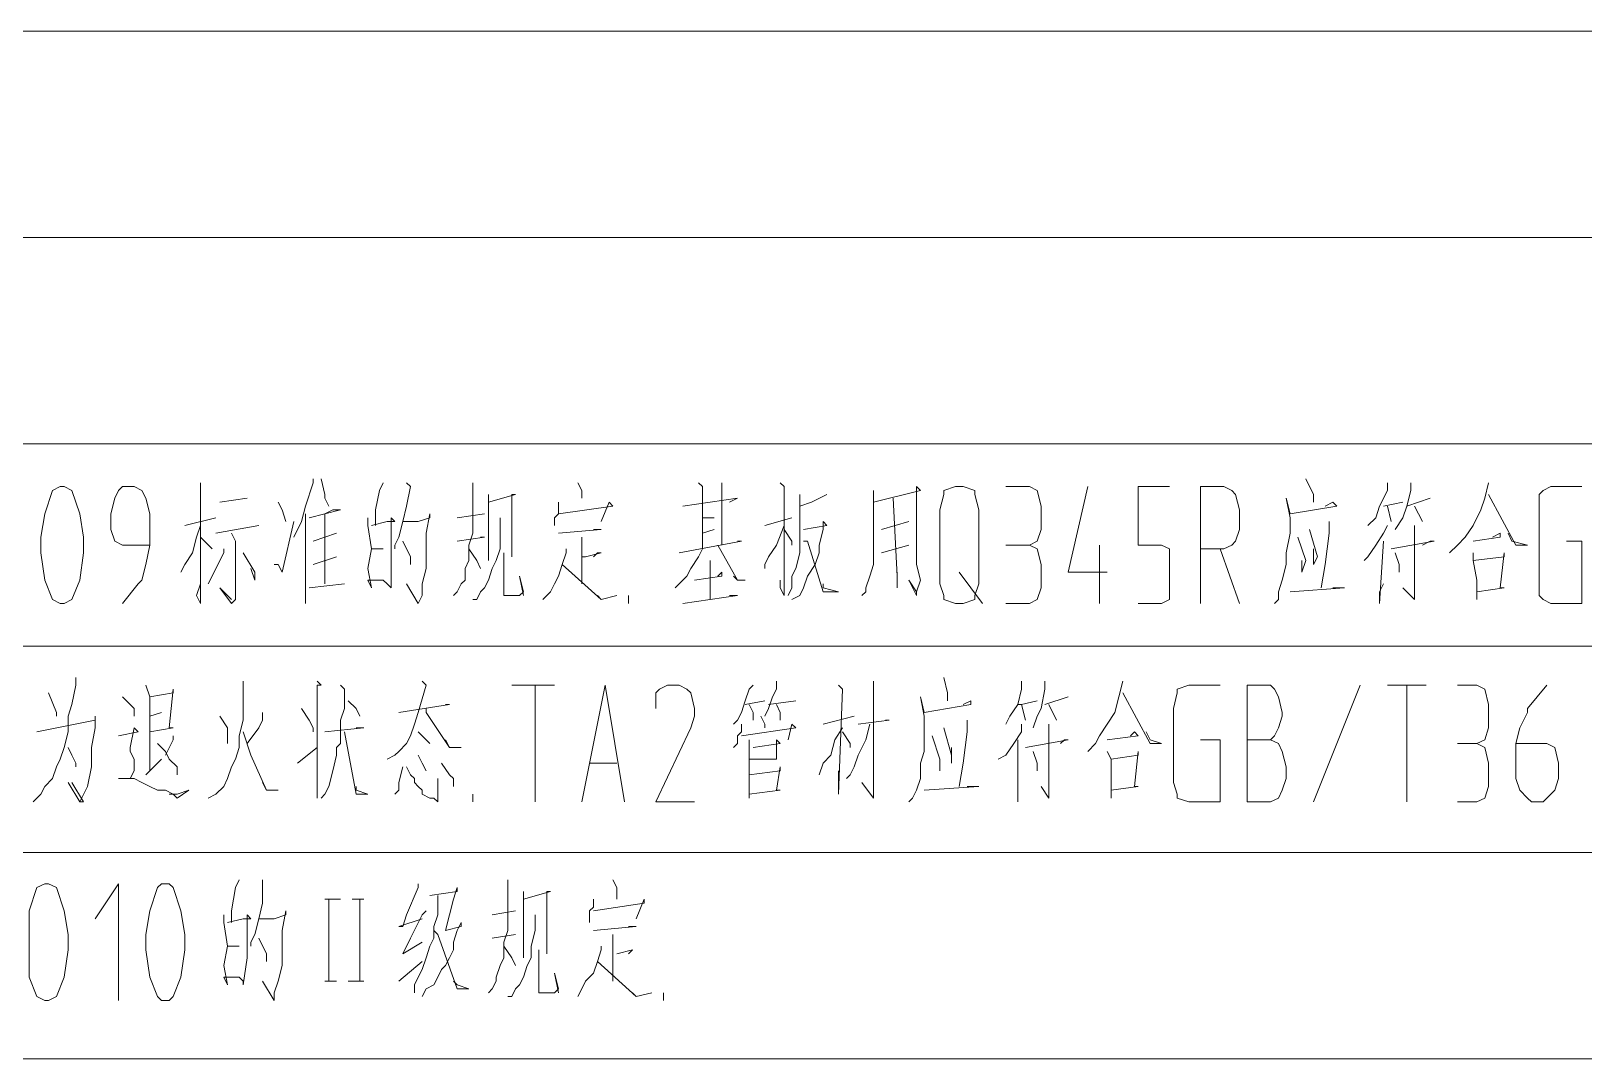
# Model space of a CAD drawing. Header units: inches. Extents: x 46040 to 48278, y -91226 to -88002.
# Drawn here: x 47871.3 to 48062.8, y -88938.6 to -88811.9 of the extents above; entities that cross this region are included whole.
import ezdxf

# ---------------------------------------------------------------- set-up
doc = ezdxf.new("R2010")
doc.units = ezdxf.units.IN
doc.layers.add('轮廓线', color=7, linetype='Continuous')

msp = doc.modelspace()

# ---------------------------------------------------------------- linework, layer by layer
at = {"layer": '轮廓线', "lineweight": 18}
for points in [[(47511.995, -88811.889), (48164.316, -88811.889)], [(47548.476, -88811.889), (48164.316, -88811.889)], [(47511.995, -88837.33), (48164.316, -88837.33)], [(47548.476, -88837.33), (48164.316, -88837.33)], [(47511.995, -88862.769), (48164.316, -88862.769)], [(47875.355, -88882.449), (47876.316, -88881.969), (47877.276, -88879.568), (47877.753, -88876.209), (47877.753, -88874.289), (47877.276, -88871.41), (47876.316, -88868.529), (47875.355, -88868.049), (47874.874, -88868.049), (47873.913, -88868.529), (47872.956, -88871.41), (47872.476, -88874.289), (47872.476, -88876.209), (47872.956, -88879.568), (47873.913, -88881.969), (47874.874, -88882.449), (47875.355, -88882.449)], [(47882.554, -88882.449), (47884.476, -88880.049), (47884.956, -88879.568), (47885.433, -88877.65), (47885.913, -88875.25), (47885.913, -88871.41), (47885.433, -88869.49), (47884.956, -88868.529), (47883.995, -88868.049), (47882.554, -88868.049), (47882.073, -88868.529), (47881.593, -88869.49), (47881.116, -88871.41), (47881.116, -88873.33), (47881.593, -88874.769), (47882.554, -88875.25), (47885.913, -88875.25)], [(47892.155, -88867.568), (47892.155, -88880.049), (47892.155, -88882.449), (47891.675, -88881.49), (47892.155, -88880.049)], [(47906.073, -88867.09), (47906.073, -88867.568), (47905.116, -88870.449), (47904.636, -88872.369), (47903.675, -88874.289)], [(47907.034, -88867.09), (47907.515, -88869.01), (47907.515, -88869.49), (47907.995, -88870.449)], [(47914.714, -88867.568), (47914.233, -88868.529), (47913.753, -88870.93), (47913.753, -88872.849)], [(47917.593, -88867.568), (47918.073, -88868.049), (47917.593, -88870.449), (47917.116, -88872.369), (47916.636, -88874.289), (47916.155, -88875.25), (47916.155, -88875.728)], [(47925.753, -88867.568), (47925.753, -88868.049), (47925.753, -88868.529), (47925.753, -88870.93), (47925.753, -88872.849), (47925.753, -88873.808), (47925.276, -88875.25), (47925.276, -88876.209), (47925.276, -88877.17), (47924.796, -88878.129), (47924.796, -88879.568), (47924.316, -88880.049), (47923.835, -88881.01), (47923.355, -88881.49)], [(47938.714, -88867.568), (47939.194, -88868.529), (47939.194, -88869.49)], [(47953.593, -88867.568), (47954.073, -88868.049), (47954.073, -88875.728), (47953.593, -88876.689), (47952.636, -88878.129), (47952.155, -88879.09), (47951.194, -88880.049), (47950.714, -88880.529)], [(47956.476, -88867.568), (47956.476, -88868.049), (47956.476, -88875.25)], [(47963.675, -88867.568), (47964.155, -88868.049), (47964.155, -88881.49), (47963.675, -88880.529), (47963.675, -88879.568)], [(47975.194, -88868.529), (47975.194, -88869.969), (47975.194, -88871.41), (47975.194, -88874.289), (47975.194, -88876.209), (47975.194, -88877.65), (47974.714, -88879.09), (47974.233, -88880.529), (47974.233, -88881.01), (47973.753, -88881.49)], [(47975.194, -88869.969), (47980.956, -88868.529), (47980.476, -88868.049), (47980.476, -88869.969), (47980.476, -88874.769), (47980.476, -88877.65), (47980.956, -88879.568), (47980.476, -88881.01), (47980.476, -88881.49), (47979.515, -88879.568), (47980.476, -88881.01)], [(47983.355, -88880.049), (47983.355, -88870.93), (47983.835, -88869.01), (47983.835, -88868.529), (47985.276, -88868.049), (47986.233, -88868.049), (47987.675, -88868.529), (47987.675, -88869.01), (47988.155, -88870.93), (47988.155, -88880.049), (47987.675, -88881.49), (47987.675, -88881.969), (47986.233, -88882.449), (47985.276, -88882.449), (47983.835, -88881.969), (47983.835, -88881.49), (47983.355, -88880.049)], [(47991.515, -88868.049), (47994.394, -88868.049), (47995.355, -88868.529), (47995.835, -88870.449), (47995.835, -88873.33), (47995.355, -88874.769), (47994.394, -88875.25), (47995.355, -88875.728), (47995.835, -88877.65), (47995.835, -88880.529), (47995.355, -88881.969), (47994.394, -88882.449), (47991.515, -88882.449)], [(48003.995, -88878.609), (47999.194, -88878.609), (48001.593, -88868.049)], [(48007.835, -88882.449), (48010.714, -88882.449), (48011.675, -88881.969), (48011.675, -88880.529), (48011.675, -88877.65), (48011.675, -88875.728), (48010.714, -88875.25), (48007.835, -88875.25), (48007.835, -88868.049), (48011.675, -88868.049)], [(48015.515, -88882.449), (48015.515, -88868.049), (48018.394, -88868.049), (48019.355, -88868.529), (48019.835, -88869.01), (48020.316, -88870.93), (48020.316, -88873.33), (48019.835, -88874.769), (48019.355, -88875.25), (48018.394, -88875.728), (48015.515, -88875.728)], [(48028.476, -88867.09), (48029.433, -88869.01), (48029.433, -88869.969)], [(48038.554, -88867.568), (48038.554, -88868.529), (48037.593, -88870.449), (48037.116, -88871.889), (48036.155, -88872.849)], [(48041.433, -88867.568), (48041.433, -88868.529), (48040.956, -88870.449), (48040.476, -88871.889), (48039.515, -88873.33)], [(48051.034, -88867.568), (48050.554, -88869.49), (48050.073, -88870.93), (48049.116, -88872.849), (48048.155, -88874.289), (48047.194, -88875.25), (48046.233, -88876.209)], [(48062.554, -88868.049), (48058.714, -88868.049), (48057.753, -88868.529), (48057.276, -88869.01), (48057.276, -88870.93), (48057.276, -88880.049), (48057.276, -88881.49), (48057.753, -88881.969), (48058.714, -88882.449), (48062.554, -88882.449), (48062.554, -88874.769), (48060.636, -88874.769)], [(47894.554, -88869.969), (47897.913, -88869.49)], [(47901.753, -88869.969), (47902.233, -88870.93), (47902.714, -88872.369)], [(47927.675, -88869.01), (47927.675, -88869.49), (47927.675, -88875.728), (47927.675, -88877.17), (47927.675, -88876.689), (47927.675, -88875.25)], [(47927.675, -88869.969), (47931.034, -88869.01), (47930.554, -88869.01), (47930.554, -88869.49), (47930.554, -88874.769), (47930.554, -88876.689), (47930.554, -88875.728), (47930.554, -88875.25)], [(47936.316, -88869.969), (47936.316, -88870.449), (47936.316, -88871.41), (47935.835, -88871.889), (47935.835, -88872.369), (47935.835, -88872.849)], [(47936.316, -88871.41), (47943.034, -88870.449), (47942.554, -88869.969), (47941.593, -88872.369)], [(47951.675, -88870.449), (47958.394, -88869.49), (47957.433, -88869.969)], [(47966.073, -88869.01), (47966.073, -88870.449), (47966.073, -88872.849), (47966.073, -88874.769), (47966.073, -88876.209), (47965.593, -88878.129), (47965.116, -88879.09), (47965.116, -88880.529), (47964.636, -88881.49)], [(47969.433, -88869.01), (47967.515, -88869.969), (47966.073, -88870.449)], [(47977.593, -88869.49), (47978.073, -88879.09), (47978.073, -88880.529), (47978.073, -88880.049), (47978.073, -88878.609)], [(48030.874, -88870.449), (48031.835, -88869.969), (48032.316, -88870.449), (48026.554, -88871.41), (48026.073, -88869.49), (48026.554, -88871.889), (48026.554, -88873.808), (48026.073, -88876.209), (48026.073, -88877.65), (48025.593, -88879.568), (48025.116, -88881.01), (48025.116, -88881.969), (48024.636, -88882.449)], [(48038.073, -88870.449), (48038.073, -88870.449), (48040.476, -88869.969)], [(48038.554, -88870.449), (48039.034, -88872.369)], [(48040.956, -88870.449), (48043.835, -88869.49)], [(48041.913, -88870.449), (48042.874, -88872.369)], [(48051.034, -88869.01), (48054.394, -88875.25), (48055.835, -88875.25), (48053.913, -88874.769), (48053.433, -88873.808)], [(47890.233, -88872.849), (47894.073, -88871.889)], [(47901.276, -88877.65), (47901.753, -88877.65), (47902.233, -88878.609), (47903.675, -88872.369)], [(47905.593, -88871.889), (47909.433, -88870.93), (47908.476, -88870.93), (47907.515, -88871.41), (47907.515, -88880.049)], [(47912.796, -88871.889), (47912.796, -88872.849), (47913.276, -88875.728), (47912.796, -88878.129), (47913.276, -88880.529), (47912.796, -88879.568), (47914.714, -88879.568), (47915.194, -88880.049), (47915.675, -88880.529), (47915.675, -88877.17), (47915.675, -88872.369), (47915.675, -88871.889), (47916.155, -88872.369), (47915.194, -88872.369), (47913.276, -88872.849)], [(47923.835, -88871.889), (47927.194, -88871.41)], [(47929.116, -88871.889), (47929.116, -88872.369), (47929.116, -88873.808), (47929.116, -88875.728), (47928.636, -88877.17), (47928.155, -88878.129), (47927.675, -88879.568), (47927.194, -88880.529), (47926.714, -88881.01), (47926.233, -88881.969), (47925.753, -88881.969)], [(47954.073, -88871.889), (47954.073, -88871.889), (47955.515, -88871.889)], [(47961.753, -88872.849), (47965.116, -88871.889)], [(47966.554, -88873.33), (47969.433, -88872.849), (47968.956, -88872.369), (47968.956, -88873.33), (47968.476, -88875.25), (47968.476, -88876.209), (47967.995, -88877.65), (47967.034, -88879.09), (47966.554, -88880.529), (47966.073, -88881.49), (47965.116, -88881.969)], [(47979.515, -88872.369), (47976.155, -88873.33)], [(48031.355, -88872.369), (48031.355, -88873.808), (48030.874, -88877.65), (48030.394, -88880.529)], [(47892.155, -88872.849), (47891.675, -88874.289), (47891.194, -88876.209), (47890.233, -88877.65), (47889.753, -88878.609)], [(47892.155, -88874.289), (47893.593, -88875.728)], [(47894.073, -88873.808), (47899.355, -88872.849)], [(47895.995, -88873.808), (47896.476, -88874.769), (47896.476, -88880.529), (47896.476, -88881.969), (47895.995, -88882.449), (47894.554, -88880.529), (47895.995, -88881.969)], [(47906.073, -88874.769), (47908.956, -88873.808)], [(47923.835, -88874.769), (47927.194, -88874.289), (47926.714, -88874.289)], [(47936.316, -88873.808), (47941.593, -88873.33), (47940.636, -88873.33)], [(47939.194, -88874.289), (47939.194, -88874.769), (47939.194, -88880.049)], [(47954.073, -88873.808), (47955.515, -88873.33)], [(47964.155, -88872.849), (47963.194, -88875.25), (47962.233, -88876.689), (47961.753, -88877.65), (47961.753, -88878.129)], [(47964.155, -88873.33), (47965.116, -88874.769), (47965.116, -88875.25)], [(48027.515, -88874.289), (48028.476, -88877.17), (48027.995, -88878.609), (48027.995, -88877.17)], [(48028.956, -88873.33), (48029.913, -88876.689), (48029.433, -88877.65), (48029.433, -88875.728)], [(48038.554, -88872.849), (48038.073, -88873.808), (48037.116, -88875.25), (48036.155, -88876.689), (48035.675, -88877.17)], [(48049.116, -88874.769), (48052.476, -88874.289), (48052.476, -88873.808), (48051.515, -88874.289)], [(47895.034, -88875.728), (47895.034, -88876.209), (47893.116, -88880.049)], [(47897.433, -88876.209), (47898.874, -88878.609), (47898.874, -88879.568), (47898.394, -88878.129)], [(47913.276, -88875.728), (47914.714, -88875.728)], [(47917.116, -88874.769), (47918.073, -88876.689), (47918.073, -88877.65)], [(47925.276, -88875.728), (47926.233, -88877.17), (47926.714, -88878.129)], [(47929.593, -88876.209), (47929.593, -88876.689), (47929.593, -88877.17), (47929.593, -88880.529), (47929.593, -88881.01), (47929.593, -88881.49), (47930.073, -88881.49), (47931.515, -88881.49), (47931.995, -88881.01), (47931.515, -88879.09), (47931.995, -88881.49)], [(47937.276, -88875.728), (47937.276, -88876.209), (47936.796, -88877.65), (47936.316, -88879.09), (47935.835, -88880.049), (47935.355, -88881.01), (47934.394, -88881.969)], [(47939.194, -88876.689), (47939.675, -88876.689), (47941.593, -88876.209), (47941.116, -88876.209), (47940.636, -88876.689)], [(47951.194, -88876.209), (47958.874, -88874.769), (47958.394, -88874.769)], [(47966.554, -88874.769), (47967.034, -88874.769), (47968.956, -88881.01), (47970.874, -88881.01), (47968.956, -88880.529), (47968.956, -88880.049)], [(47976.155, -88876.209), (47979.515, -88875.25)], [(47991.515, -88875.25), (47994.394, -88875.25)], [(48003.034, -88882.449), (48003.034, -88875.25)], [(48017.913, -88875.728), (48020.316, -88882.449)], [(48038.073, -88874.769), (48037.593, -88882.449), (48037.593, -88881.01), (48038.073, -88880.049)], [(48039.034, -88875.728), (48044.316, -88874.769), (48043.835, -88874.769), (48042.874, -88875.25)], [(48039.515, -88876.209), (48039.995, -88877.65), (48039.995, -88878.609)], [(48049.116, -88876.209), (48049.116, -88877.17), (48049.593, -88879.568), (48049.593, -88881.969), (48049.593, -88881.01), (48052.956, -88880.529), (48052.476, -88880.529), (48052.956, -88876.209), (48052.956, -88876.689), (48049.116, -88877.17)], [(47906.073, -88877.65), (47908.956, -88876.689)], [(47955.034, -88877.17), (47955.034, -88881.969)], [(47905.593, -88880.529), (47909.913, -88880.049)], [(47953.116, -88879.568), (47956.476, -88879.09), (47956.476, -88878.609), (47955.995, -88879.09)], [(47985.753, -88878.609), (47988.636, -88882.449)], [(47944.956, -88882.449), (47944.956, -88881.49)], [(47951.675, -88882.449), (47958.394, -88881.49), (47957.913, -88881.49), (47957.433, -88881.49)], [(48026.554, -88881.01), (48033.276, -88880.529), (48032.796, -88880.529), (48031.835, -88880.529)], [(47876.796, -88891.568), (47876.796, -88892.529), (47876.316, -88894.93), (47875.835, -88896.369), (47875.835, -88898.289), (47875.355, -88900.209), (47874.874, -88901.65), (47874.394, -88902.609), (47873.913, -88904.049), (47872.956, -88905.01), (47872.476, -88905.969), (47871.515, -88906.93)], [(47983.835, -88891.568), (47984.316, -88893.49), (47984.316, -88894.449)], [(47874.394, -88896.369), (47874.394, -88895.889), (47873.433, -88893.49)], [(47885.433, -88892.529), (47885.913, -88893.969), (47885.913, -88903.09), (47885.433, -88903.568), (47887.355, -88901.65)], [(47885.913, -88893.969), (47888.796, -88893.49), (47888.796, -88893.01), (47888.316, -88897.808), (47888.796, -88897.808), (47885.913, -88898.289)], [(47897.433, -88892.049), (47897.433, -88893.01), (47897.433, -88892.529), (47897.433, -88896.849), (47896.956, -88898.769), (47896.956, -88900.209), (47896.476, -88901.65), (47895.995, -88902.609), (47895.515, -88904.049), (47895.034, -88905.01), (47894.073, -88905.969), (47893.116, -88906.449)], [(47906.554, -88892.049), (47907.034, -88892.529), (47906.554, -88892.529), (47906.554, -88906.449), (47906.554, -88905.49), (47906.554, -88904.049)], [(47909.433, -88892.529), (47909.913, -88893.01), (47909.913, -88895.41), (47909.433, -88896.849), (47909.433, -88898.769), (47909.433, -88899.728), (47908.956, -88900.209), (47908.956, -88901.17), (47908.476, -88903.09), (47907.995, -88905.01), (47907.515, -88905.969), (47907.034, -88906.449)], [(47919.515, -88892.049), (47919.995, -88892.529), (47919.034, -88895.889), (47918.554, -88897.33), (47918.073, -88898.769), (47917.593, -88899.728), (47916.636, -88900.689), (47916.155, -88901.17), (47915.194, -88901.65)], [(47930.554, -88892.529), (47935.835, -88892.529)], [(47933.433, -88892.529), (47933.433, -88906.93)], [(47939.194, -88906.93), (47942.073, -88892.529), (47944.476, -88906.93)], [(47948.316, -88895.41), (47948.316, -88893.49), (47948.796, -88893.01), (47949.753, -88892.529), (47951.194, -88892.529), (47952.155, -88893.01), (47952.636, -88893.49), (47953.116, -88895.41), (47953.116, -88896.369), (47952.636, -88897.808), (47948.316, -88906.93), (47953.116, -88906.93)], [(47960.316, -88892.529), (47959.835, -88893.01), (47959.355, -88894.449), (47958.874, -88895.889), (47958.394, -88896.849), (47957.913, -88897.33)], [(47963.194, -88892.049), (47963.194, -88893.01), (47962.714, -88893.969), (47962.233, -88895.41), (47961.753, -88896.369)], [(47970.874, -88892.529), (47971.355, -88893.01), (47970.874, -88905.969), (47970.874, -88905.49), (47970.874, -88903.09)], [(47993.433, -88892.049), (47993.433, -88893.01), (47992.956, -88894.93), (47991.995, -88896.369), (47991.515, -88897.33)], [(47996.316, -88892.049), (47996.316, -88893.01), (47995.835, -88895.41), (47995.355, -88896.369), (47994.874, -88897.808)], [(48005.913, -88892.049), (48005.433, -88893.969), (48004.956, -88895.889), (48003.995, -88897.33), (48003.034, -88898.769), (48002.554, -88899.728), (48001.593, -88900.689)], [(48005.913, -88893.49), (48009.276, -88899.728), (48010.714, -88899.728), (48009.276, -88899.25), (48008.796, -88898.289)], [(48017.913, -88892.529), (48014.073, -88892.529), (48012.636, -88893.01), (48012.636, -88893.49), (48012.155, -88895.41), (48012.155, -88904.529), (48012.636, -88905.969), (48012.636, -88906.449), (48014.073, -88906.93), (48017.913, -88906.93), (48017.913, -88899.25), (48015.515, -88899.25)], [(48021.276, -88906.93), (48021.276, -88892.529), (48024.155, -88892.529), (48024.636, -88893.01), (48025.116, -88893.969), (48025.593, -88895.889), (48025.593, -88896.369), (48025.116, -88897.808), (48024.636, -88898.769), (48024.155, -88899.25)], [(48029.433, -88906.93), (48035.194, -88892.529)], [(48038.554, -88892.529), (48043.355, -88892.529)], [(48040.956, -88892.529), (48040.956, -88906.93)], [(48047.194, -88892.529), (48049.593, -88892.529), (48050.554, -88893.01), (48051.034, -88894.93), (48051.034, -88897.808), (48050.554, -88899.25), (48049.593, -88899.728), (48050.554, -88900.209), (48051.034, -88902.129), (48051.034, -88905.01), (48050.554, -88906.449), (48049.593, -88906.93), (48047.194, -88906.93)], [(48058.233, -88892.529), (48055.835, -88895.41), (48055.835, -88895.889), (48054.874, -88897.808), (48054.394, -88899.728), (48054.394, -88904.049), (48054.874, -88905.49), (48055.835, -88906.449), (48056.316, -88906.93), (48057.753, -88906.93), (48058.233, -88906.449), (48059.194, -88905.49), (48059.675, -88904.049), (48059.675, -88902.129), (48059.194, -88900.209), (48058.233, -88899.728), (48054.394, -88899.728)], [(47882.554, -88893.969), (47883.515, -88894.93), (47883.995, -88895.41), (47883.995, -88896.369)], [(47904.636, -88895.41), (47905.593, -88896.849), (47906.073, -88897.808), (47906.073, -88898.289)], [(47910.394, -88894.449), (47911.355, -88895.41), (47911.835, -88896.369)], [(47916.636, -88895.889), (47922.874, -88894.93), (47922.394, -88894.93)], [(47959.355, -88894.93), (47961.753, -88894.449)], [(47959.835, -88894.93), (47960.316, -88895.889), (47960.316, -88896.849)], [(47962.233, -88894.93), (47965.593, -88894.449)], [(47963.194, -88894.93), (47963.675, -88895.889), (47963.675, -88896.849)], [(47986.233, -88894.93), (47987.194, -88894.449), (47987.194, -88894.93), (47981.433, -88895.889), (47980.956, -88893.969), (47981.433, -88896.369), (47981.433, -88898.289), (47981.433, -88900.689), (47980.956, -88902.129), (47980.956, -88904.049), (47980.476, -88905.49), (47979.995, -88906.449), (47979.515, -88906.93)], [(47992.956, -88894.93), (47993.433, -88894.93), (47995.355, -88894.449)], [(47993.433, -88894.93), (47993.913, -88896.849)], [(47996.316, -88894.93), (47999.194, -88893.969)], [(47996.796, -88894.93), (47997.753, -88896.849)], [(47875.835, -88904.529), (47877.276, -88906.93), (47878.233, -88905.01), (47878.714, -88902.609), (47878.714, -88900.209), (47879.194, -88897.808), (47879.194, -88896.369), (47879.194, -88896.849), (47871.995, -88898.289)], [(47887.355, -88895.889), (47885.913, -88896.369)], [(47894.554, -88896.369), (47895.515, -88897.808), (47895.515, -88898.769), (47895.515, -88899.25), (47895.515, -88899.728)], [(47899.835, -88895.889), (47899.835, -88896.849), (47899.355, -88897.808), (47897.913, -88899.728)], [(47958.874, -88897.33), (47958.874, -88898.289), (47958.394, -88898.769), (47958.394, -88899.25), (47958.394, -88899.728), (47957.913, -88900.209)], [(47958.874, -88898.769), (47965.593, -88897.808), (47965.116, -88897.33), (47964.636, -88899.25)], [(47961.276, -88896.369), (47961.753, -88897.33), (47961.753, -88897.808)], [(47968.956, -88897.33), (47972.796, -88896.369)], [(47974.714, -88897.33), (47974.233, -88899.25), (47973.276, -88901.17), (47972.796, -88902.609), (47972.316, -88903.568), (47971.835, -88904.049)], [(47973.276, -88897.33), (47977.116, -88896.849), (47976.636, -88896.849)], [(47986.714, -88896.849), (47986.714, -88898.289), (47986.233, -88902.129), (47985.753, -88905.01)], [(47993.433, -88897.33), (47993.433, -88898.289), (47992.476, -88899.728), (47991.515, -88901.17), (47990.554, -88901.65)], [(47882.073, -88898.769), (47884.476, -88898.289), (47883.995, -88897.808), (47883.515, -88900.209), (47883.515, -88900.689), (47883.995, -88901.65), (47883.995, -88902.129), (47883.995, -88903.09), (47883.515, -88904.049)], [(47888.796, -88898.769), (47888.796, -88899.25), (47887.835, -88901.17)], [(47907.515, -88898.289), (47912.316, -88897.808), (47911.835, -88897.808), (47911.355, -88897.808)], [(47909.913, -88898.289), (47911.355, -88905.969), (47912.796, -88905.969), (47911.355, -88905.49), (47911.355, -88905.01)], [(47919.034, -88898.289), (47919.995, -88899.25), (47920.476, -88899.728)], [(47959.835, -88899.25), (47959.835, -88899.728), (47959.835, -88902.609), (47959.835, -88906.449), (47959.835, -88905.969), (47959.835, -88905.01)], [(47960.316, -88900.209), (47963.675, -88899.728), (47963.194, -88899.25), (47963.194, -88901.65), (47959.835, -88901.65)], [(47971.355, -88897.808), (47970.394, -88899.25), (47969.913, -88901.17), (47968.956, -88902.129), (47968.476, -88903.568)], [(47971.355, -88898.289), (47972.316, -88899.728), (47972.316, -88900.209)], [(47983.835, -88897.808), (47984.796, -88901.17), (47984.796, -88902.129), (47984.796, -88900.209)], [(47992.956, -88899.25), (47992.956, -88906.93), (47992.956, -88905.49), (47992.956, -88904.529)], [(47993.913, -88900.209), (47999.194, -88899.25), (47998.714, -88899.25), (47998.233, -88899.728)], [(48003.995, -88899.25), (48007.835, -88898.769), (48007.355, -88898.289), (48006.874, -88898.769)], [(48021.276, -88899.25), (48024.155, -88899.25), (48025.116, -88899.728), (48025.593, -88900.689), (48026.073, -88902.609), (48026.073, -88904.049), (48025.593, -88905.49), (48025.116, -88906.449), (48024.155, -88906.93), (48021.276, -88906.93)], [(47875.835, -88900.209), (47876.316, -88901.17), (47876.796, -88902.129), (47876.796, -88902.609)], [(47886.874, -88899.728), (47887.835, -88900.689), (47888.316, -88901.65), (47889.276, -88902.609), (47889.276, -88903.568)], [(47904.155, -88902.129), (47906.554, -88900.209)], [(47919.034, -88901.17), (47919.515, -88902.129), (47919.995, -88903.09)], [(47994.874, -88900.689), (47995.355, -88902.129), (47995.355, -88903.09)], [(48003.995, -88900.689), (48004.476, -88901.65), (48004.476, -88904.049), (48004.476, -88906.449), (48004.476, -88905.49), (48007.835, -88905.01), (48007.355, -88905.01), (48007.835, -88900.689), (48007.835, -88901.17), (48004.476, -88901.65)], [(48047.194, -88899.728), (48049.593, -88899.728)], [(47917.116, -88902.609), (47916.636, -88904.529), (47916.636, -88905.01), (47916.636, -88905.49), (47916.155, -88905.969)], [(47917.593, -88902.609), (47918.073, -88903.568), (47918.554, -88904.049), (47918.554, -88904.529), (47919.034, -88905.01), (47919.515, -88905.49), (47919.515, -88905.969), (47920.476, -88906.449), (47920.956, -88906.449), (47921.433, -88906.93), (47921.433, -88906.449), (47921.433, -88904.049), (47921.433, -88906.93)], [(47921.913, -88902.129), (47922.874, -88903.568), (47923.355, -88904.049), (47923.355, -88905.01)], [(47940.155, -88902.129), (47943.515, -88902.129)], [(47959.835, -88903.568), (47963.675, -88903.09), (47963.675, -88902.609), (47963.194, -88905.49), (47963.675, -88905.49), (47959.835, -88905.969)], [(47876.316, -88904.529), (47877.753, -88906.93), (47877.276, -88906.93)], [(47882.073, -88904.049), (47882.554, -88904.049), (47883.034, -88904.049), (47883.995, -88904.049), (47884.956, -88904.529), (47885.913, -88905.01), (47886.874, -88905.49), (47887.835, -88905.49), (47888.796, -88905.969), (47889.276, -88906.449), (47890.714, -88905.49), (47889.276, -88905.969), (47888.316, -88905.969)], [(47981.433, -88905.49), (47988.155, -88905.01), (47987.675, -88905.01), (47986.714, -88905.01)], [(47925.753, -88906.93), (47925.753, -88905.969)], [(47896.956, -88916.529), (47896.476, -88917.49), (47895.995, -88920.369), (47895.995, -88921.808)], [(47899.835, -88916.529), (47899.835, -88917.01), (47899.835, -88919.41), (47899.355, -88921.33), (47898.874, -88923.25), (47898.394, -88924.209), (47898.394, -88924.689)], [(47930.073, -88916.529), (47930.073, -88917.01), (47930.073, -88917.49), (47930.073, -88919.889), (47930.073, -88921.808), (47930.073, -88922.769), (47929.593, -88924.209), (47929.593, -88925.17), (47929.593, -88926.129), (47929.116, -88927.09), (47928.636, -88928.529), (47928.636, -88929.01), (47928.155, -88929.969), (47927.675, -88930.449)], [(47943.034, -88916.529), (47943.515, -88917.49), (47943.515, -88918.449), (47943.515, -88918.93)], [(47873.433, -88931.41), (47874.394, -88930.93), (47875.355, -88928.529), (47875.835, -88925.17), (47875.835, -88923.25), (47875.355, -88920.369), (47874.394, -88917.49), (47873.433, -88917.01), (47872.956, -88917.01), (47871.995, -88917.49), (47871.034, -88920.369), (47871.034, -88923.25), (47871.034, -88925.17), (47871.034, -88928.529), (47871.995, -88930.93), (47872.956, -88931.41), (47873.433, -88931.41)], [(47882.073, -88931.41), (47882.073, -88917.01), (47879.194, -88921.33)], [(47888.316, -88931.41), (47888.796, -88930.93), (47889.753, -88928.529), (47890.233, -88925.17), (47890.233, -88923.25), (47889.753, -88920.369), (47888.796, -88917.49), (47888.316, -88917.01), (47887.355, -88917.01), (47886.874, -88917.49), (47885.913, -88920.369), (47885.433, -88923.25), (47885.433, -88925.17), (47885.913, -88928.529), (47886.874, -88930.93), (47887.355, -88931.41), (47888.316, -88931.41)], [(47919.034, -88917.01), (47919.034, -88917.49), (47917.593, -88920.849), (47917.116, -88922.289), (47916.636, -88922.289), (47919.515, -88921.33)], [(47921.433, -88918.449), (47921.433, -88920.849), (47920.956, -88922.289), (47920.956, -88923.728), (47920.476, -88924.689), (47919.995, -88926.129), (47919.515, -88927.568), (47919.034, -88928.529), (47918.554, -88929.49), (47918.554, -88930.449)], [(47920.476, -88918.449), (47923.835, -88917.969), (47923.835, -88917.49), (47923.355, -88918.93), (47922.394, -88922.769), (47924.316, -88922.289), (47924.316, -88921.808), (47923.835, -88922.769), (47923.355, -88924.209), (47923.355, -88925.17), (47922.874, -88926.129), (47922.394, -88927.09), (47921.913, -88927.568), (47921.433, -88928.529), (47920.956, -88929.49), (47919.995, -88929.969), (47919.515, -88930.93)], [(47931.995, -88917.969), (47931.995, -88918.93), (47931.995, -88924.689), (47931.995, -88926.129), (47931.995, -88925.65), (47931.995, -88924.209)], [(47931.995, -88918.93), (47935.355, -88917.969), (47934.874, -88917.969), (47934.874, -88918.449), (47934.874, -88923.728), (47934.874, -88925.65), (47934.874, -88924.689), (47934.874, -88924.209)], [(47907.515, -88918.93), (47909.433, -88918.93)], [(47907.995, -88918.93), (47907.995, -88929.01)], [(47910.874, -88918.93), (47912.316, -88918.93)], [(47911.835, -88918.93), (47911.835, -88929.01)], [(47919.995, -88920.369), (47919.515, -88920.849), (47918.073, -88923.728), (47917.116, -88925.65), (47919.515, -88924.209)], [(47928.155, -88920.849), (47931.034, -88920.369)], [(47940.636, -88918.93), (47940.636, -88919.889), (47940.155, -88920.369), (47940.155, -88920.849), (47940.155, -88921.33), (47940.155, -88921.808)], [(47940.636, -88920.369), (47946.874, -88919.41), (47946.874, -88918.93), (47945.913, -88921.33)], [(47895.034, -88920.849), (47895.034, -88921.808), (47895.515, -88924.689), (47895.034, -88927.09), (47895.515, -88929.49), (47895.034, -88928.529), (47896.956, -88928.529), (47897.433, -88929.01), (47897.433, -88929.49), (47897.913, -88926.129), (47897.913, -88921.33), (47897.913, -88920.849), (47898.394, -88921.33), (47897.433, -88921.33), (47895.515, -88921.808)], [(47933.433, -88920.849), (47933.433, -88921.33), (47933.433, -88922.769), (47932.956, -88924.689), (47932.956, -88926.129), (47932.476, -88927.09), (47931.995, -88928.529), (47931.515, -88929.49), (47931.034, -88929.969), (47930.554, -88930.93), (47930.073, -88930.93)], [(47940.636, -88922.769), (47945.913, -88922.289), (47945.433, -88922.289), (47944.956, -88922.289)], [(47899.355, -88923.728), (47900.316, -88925.65), (47900.316, -88926.609)], [(47920.956, -88922.769), (47921.433, -88923.25), (47923.835, -88929.969), (47925.276, -88929.969), (47923.835, -88929.49), (47923.355, -88929.01)], [(47928.155, -88923.728), (47931.034, -88923.25)], [(47943.034, -88923.25), (47943.034, -88923.728), (47943.034, -88929.01)], [(47895.515, -88924.689), (47896.956, -88924.689)], [(47929.593, -88924.689), (47930.554, -88926.129), (47931.034, -88927.09)], [(47933.913, -88925.17), (47933.913, -88925.65), (47933.913, -88926.129), (47933.913, -88929.49), (47933.913, -88929.969), (47933.913, -88930.449), (47934.394, -88930.449), (47935.355, -88930.449), (47935.835, -88930.449), (47936.316, -88929.969), (47935.835, -88928.049), (47936.316, -88930.449)], [(47941.593, -88924.689), (47941.593, -88925.17), (47941.116, -88926.609), (47940.636, -88928.049), (47939.675, -88929.01), (47939.194, -88929.969), (47938.714, -88930.93)], [(47943.515, -88925.65), (47943.515, -88925.65), (47945.433, -88925.17), (47944.956, -88925.65)], [(47916.636, -88929.01), (47919.515, -88926.609)], [(47907.515, -88929.01), (47908.956, -88929.01)], [(47910.394, -88929.01), (47912.316, -88929.01)], [(47949.276, -88931.41), (47949.276, -88930.449)]]:
    msp.add_lwpolyline(points, dxfattribs=at)
at = {"layer": '轮廓线', "lineweight": 5}
for points in [[(47511.995, -88887.728), (48164.316, -88887.728)], [(47511.995, -88913.17), (48164.316, -88913.17)], [(47511.995, -88938.609), (48164.316, -88938.609)]]:
    msp.add_lwpolyline(points, dxfattribs=at)
at = {"layer": '轮廓线', "lineweight": 18}
for points, knots in [([(47905.116, -88871.41), (47905.116, -88871.41), (47905.116, -88879.568), (47905.116, -88879.568), (47905.116, -88879.568), (47905.116, -88881.49), (47905.116, -88881.49), (47905.116, -88881.49), (47905.116, -88882.449), (47905.116, -88882.449), (47905.116, -88882.449), (47905.116, -88881.49), (47905.116, -88881.49)], [0, 0, 0, 0, 1, 1, 1, 2, 2, 2, 3, 3, 3, 4, 4, 4, 4]), ([(47917.116, -88872.369), (47917.116, -88872.369), (47919.034, -88872.369), (47919.034, -88872.369), (47919.034, -88872.369), (47920.476, -88871.889), (47920.476, -88871.889), (47920.476, -88871.889), (47920.476, -88871.41), (47920.476, -88871.41), (47920.476, -88871.41), (47919.995, -88873.808), (47919.995, -88873.808), (47919.995, -88873.808), (47919.995, -88875.728), (47919.995, -88875.728), (47919.995, -88875.728), (47919.995, -88878.129), (47919.995, -88878.129), (47919.995, -88878.129), (47919.515, -88880.049), (47919.515, -88880.049), (47919.515, -88880.049), (47919.515, -88881.49), (47919.515, -88881.49), (47919.515, -88881.49), (47919.034, -88882.449), (47919.034, -88882.449), (47919.034, -88882.449), (47917.593, -88880.049), (47917.593, -88880.049), (47917.593, -88880.049), (47919.034, -88882.449), (47919.034, -88882.449)], [0, 0, 0, 0, 1, 1, 1, 2, 2, 2, 3, 3, 3, 4, 4, 4, 5, 5, 5, 6, 6, 6, 7, 7, 7, 8, 8, 8, 9, 9, 9, 10, 10, 10, 11, 11, 11, 11]), ([(48041.913, -88872.849), (48041.913, -88872.849), (48041.913, -88879.09), (48041.913, -88879.09), (48041.913, -88879.09), (48041.913, -88881.01), (48041.913, -88881.01), (48041.913, -88881.01), (48041.913, -88881.969), (48041.913, -88881.969), (48041.913, -88881.969), (48040.476, -88880.529), (48040.476, -88880.529), (48040.476, -88880.529), (48041.913, -88881.969), (48041.913, -88881.969)], [0, 0, 0, 0, 1, 1, 1, 2, 2, 2, 3, 3, 3, 4, 4, 4, 5, 5, 5, 5]), ([(47955.995, -88875.25), (47955.995, -88875.25), (47958.394, -88879.568), (47958.394, -88879.568), (47958.394, -88879.568), (47959.355, -88879.568), (47959.355, -88879.568), (47959.355, -88879.568), (47958.394, -88879.568), (47958.394, -88879.568), (47958.394, -88879.568), (47957.913, -88879.09), (47957.913, -88879.09)], [0, 0, 0, 0, 1, 1, 1, 2, 2, 2, 3, 3, 3, 4, 4, 4, 4]), ([(47936.796, -88877.65), (47936.796, -88877.65), (47936.796, -88877.65), (47936.796, -88877.65), (47936.796, -88877.65), (47941.593, -88881.969), (47941.593, -88881.969), (47941.593, -88881.969), (47943.515, -88881.49), (47943.515, -88881.49), (47943.515, -88881.49), (47941.593, -88881.969), (47941.593, -88881.969), (47941.593, -88881.969), (47941.116, -88881.49), (47941.116, -88881.49)], [0, 0, 0, 0, 1, 1, 1, 2, 2, 2, 3, 3, 3, 4, 4, 4, 5, 5, 5, 5]), ([(47975.194, -88892.049), (47975.194, -88892.049), (47975.194, -88893.01), (47975.194, -88893.01), (47975.194, -88893.01), (47975.194, -88905.49), (47975.194, -88905.49), (47975.194, -88905.49), (47975.194, -88906.449), (47975.194, -88906.449), (47975.194, -88906.449), (47973.753, -88904.529), (47973.753, -88904.529), (47973.753, -88904.529), (47975.194, -88906.449), (47975.194, -88906.449)], [0, 0, 0, 0, 1, 1, 1, 2, 2, 2, 3, 3, 3, 4, 4, 4, 5, 5, 5, 5]), ([(47919.995, -88895.41), (47919.995, -88895.41), (47919.995, -88895.889), (47919.995, -88895.889), (47919.995, -88895.889), (47922.874, -88900.209), (47922.874, -88900.209), (47922.874, -88900.209), (47924.316, -88900.209), (47924.316, -88900.209), (47924.316, -88900.209), (47922.874, -88900.209), (47922.874, -88900.209), (47922.874, -88900.209), (47922.394, -88899.25), (47922.394, -88899.25)], [0, 0, 0, 0, 1, 1, 1, 2, 2, 2, 3, 3, 3, 4, 4, 4, 5, 5, 5, 5]), ([(47996.796, -88897.33), (47996.796, -88897.33), (47996.796, -88903.568), (47996.796, -88903.568), (47996.796, -88903.568), (47996.796, -88905.49), (47996.796, -88905.49), (47996.796, -88905.49), (47996.796, -88906.449), (47996.796, -88906.449), (47996.796, -88906.449), (47995.835, -88905.01), (47995.835, -88905.01), (47995.835, -88905.01), (47996.796, -88906.449), (47996.796, -88906.449)], [0, 0, 0, 0, 1, 1, 1, 2, 2, 2, 3, 3, 3, 4, 4, 4, 5, 5, 5, 5]), ([(47897.433, -88898.289), (47897.433, -88898.289), (47898.394, -88901.17), (47898.394, -88901.17), (47898.394, -88901.17), (47900.316, -88905.49), (47900.316, -88905.49), (47900.316, -88905.49), (47901.753, -88905.49), (47901.753, -88905.49), (47901.753, -88905.49), (47900.316, -88905.49), (47900.316, -88905.49), (47900.316, -88905.49), (47899.835, -88904.529), (47899.835, -88904.529)], [0, 0, 0, 0, 1, 1, 1, 2, 2, 2, 3, 3, 3, 4, 4, 4, 5, 5, 5, 5]), ([(47982.394, -88898.769), (47982.394, -88898.769), (47983.355, -88901.65), (47983.355, -88901.65), (47983.355, -88901.65), (47983.355, -88903.09), (47983.355, -88903.09), (47983.355, -88903.09), (47983.355, -88901.65), (47983.355, -88901.65)], [0, 0, 0, 0, 1, 1, 1, 2, 2, 2, 3, 3, 3, 3]), ([(47899.355, -88921.33), (47899.355, -88921.33), (47900.796, -88921.33), (47900.796, -88921.33), (47900.796, -88921.33), (47901.276, -88921.33), (47901.276, -88921.33), (47901.276, -88921.33), (47902.714, -88920.849), (47902.714, -88920.849), (47902.714, -88920.849), (47902.714, -88920.369), (47902.714, -88920.369), (47902.714, -88920.369), (47902.233, -88922.769), (47902.233, -88922.769), (47902.233, -88922.769), (47902.233, -88924.689), (47902.233, -88924.689), (47902.233, -88924.689), (47902.233, -88927.09), (47902.233, -88927.09), (47902.233, -88927.09), (47901.753, -88929.01), (47901.753, -88929.01), (47901.753, -88929.01), (47901.276, -88930.449), (47901.276, -88930.449), (47901.276, -88930.449), (47901.276, -88931.41), (47901.276, -88931.41), (47901.276, -88931.41), (47899.835, -88929.01), (47899.835, -88929.01), (47899.835, -88929.01), (47901.276, -88931.41), (47901.276, -88931.41)], [0, 0, 0, 0, 1, 1, 1, 2, 2, 2, 3, 3, 3, 4, 4, 4, 5, 5, 5, 6, 6, 6, 7, 7, 7, 8, 8, 8, 9, 9, 9, 10, 10, 10, 11, 11, 11, 12, 12, 12, 12]), ([(47941.116, -88926.609), (47941.116, -88926.609), (47941.116, -88926.609), (47941.116, -88926.609), (47941.116, -88926.609), (47945.913, -88930.93), (47945.913, -88930.93), (47945.913, -88930.93), (47947.835, -88930.449), (47947.835, -88930.449), (47947.835, -88930.449), (47945.913, -88930.93), (47945.913, -88930.93), (47945.913, -88930.93), (47945.433, -88930.449), (47945.433, -88930.449)], [0, 0, 0, 0, 1, 1, 1, 2, 2, 2, 3, 3, 3, 4, 4, 4, 5, 5, 5, 5])]:
    msp.add_open_spline(points, degree=3, knots=knots, dxfattribs=at)

doc.saveas('drawing.dxf')
